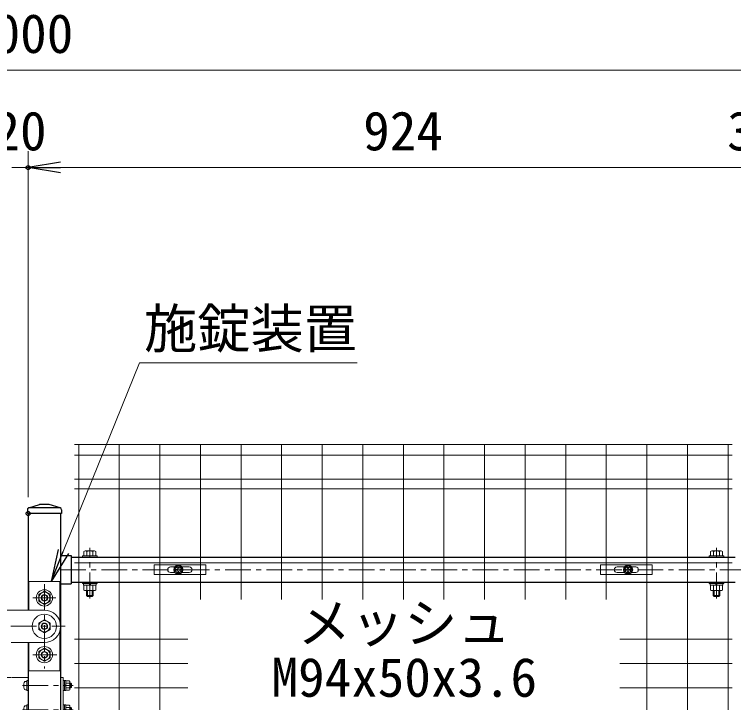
# Model space of a CAD drawing. Units: millimetres, scale not verified. Extents: x -4200 to 4200, y -2970 to 2970.
# Drawn here: x 1171 to 2057, y 329 to 1177 of the extents above; entities that cross this region are included whole.
import ezdxf
from ezdxf.enums import TextEntityAlignment as Align

# ---------------------------------------------------------------- set-up
doc = ezdxf.new("R2010")
doc.units = ezdxf.units.MM
doc.header["$LTSCALE"] = 10
doc.header["$PDMODE"] = 32
doc.header["$PDSIZE"] = 5
doc.linetypes.add('DASHED', pattern=[7.5, 6, -1.5])
doc.linetypes.add('USER1', pattern=[50.8, 31.75, -6.35, 6.35, -6.35])
for name, color, linetype, lineweight in [('0-0_D-STR-TXT', 7, 'Continuous', 13), ('0-2_D-STR-DIM', 7, 'Continuous', 13), ('0-4_Defpoints', 6, 'Continuous', 25), ('0-6_D-STR1', 1, 'Continuous', 25), ('0-7_D-BMK', 2, 'USER1', 13), ('0-8_D-STR3', 3, 'Continuous', 13), ('0-B_D-STR2', 7, 'Continuous', 13)]:
    doc.layers.add(name, color=color, linetype=linetype, lineweight=lineweight)
doc.layers.add('0-3_0', color=7, linetype='Continuous')
doc.styles.add('ＭＳ ゴシック', font='')
doc.styles.get('ＭＳ ゴシック').set_extended_font_data('MS Gothic')

# ---------------------------------------------------------------- blocks, each defined once
blk = doc.blocks.new('_Open')
at = {"layer": '0-3_0'}
blk.add_line((-10, 1.667), (0, 0), dxfattribs=at)
blk.add_lwpolyline([(-10, -1.667), (0, 0), (-10, 0)], dxfattribs=at)
blk = doc.blocks.new('U40')
at = {"layer": '0-4_Defpoints'}
for centre in [(11390, 4457.5), (16930, 4457.5)]:
    blk.add_circle(centre, 40, dxfattribs=at)
at = {"layer": '0-6_D-STR1'}
for p, q in [((9546.9, 5218.9), (9680, 5260)), ((9800, 5260), (9680, 5260)), ((9933.1, 5218.9), (9800, 5260)), ((9530, 5196), (9530, 5150)), ((9950, 5150), (9530, 5150)), ((9540, 5150), (9540, 3960)), ((9929.6, 5220), (9554, 5220)), ((9940, 5150), (9940, 300)), ((9950, 5196), (9950, 5150)), ((9940, 4632.5), (10070, 4632.5)), ((10070, 4632.5), (10070, 4282.5)), ((10070, 4612.5), (18250, 4612.5)), ((9940, 4282.5), (10070, 4282.5)), ((10070, 4302.5), (18250, 4302.5)), ((9540, 3560), (9540, 300))]:
    blk.add_line(p, q, dxfattribs=at)
for centre, start, end in [((9554, 5196), 90, 180), ((9926, 5196), 0, 72.84994)]:
    blk.add_arc(centre, 24, start, end, dxfattribs=at)
at = {"layer": '0-7_D-BMK'}
for p, q in [((10300, 4104), (10300, 4724.9)), ((18020, 4104), (18020, 4724.9)), ((18380, 4457.5), (9940, 4457.5)), ((9740, 4280), (9740, 3240)), ((9598.8, 4110), (9881.2, 4110)), ((8817.1, 3760), (9998, 3760)), ((9598.8, 3410), (9881.2, 3410)), ((9610.3, 3410), (9892.8, 3410))]:
    blk.add_line(p, q, dxfattribs=at)
at = {"layer": '0-8_D-STR3'}
for p, q in [((10210, 4628.5), (10210, 4612.5)), ((10210, 4628.5), (10390, 4628.5)), ((10210, 4612.5), (10390, 4612.5)), ((10225, 4628.5), (10225, 4683)), ((10375, 4628.5), (10225, 4628.5)), ((10356.3, 4688.5), (10243.8, 4688.5)), ((10262.5, 4628.5), (10262.5, 4683)), ((10337.5, 4628.5), (10337.5, 4683)), ((10375, 4628.5), (10375, 4683)), ((10390, 4628.5), (10390, 4612.5)), ((17930, 4628.5), (17930, 4612.5)), ((18110, 4628.5), (17930, 4628.5)), ((18110, 4612.5), (17930, 4612.5)), ((17945, 4628.5), (17945, 4683)), ((17945, 4628.5), (18095, 4628.5)), ((17963.7, 4688.5), (18076.3, 4688.5)), ((17982.5, 4628.5), (17982.5, 4683)), ((18057.5, 4628.5), (18057.5, 4683)), ((18095, 4628.5), (18095, 4683)), ((18110, 4628.5), (18110, 4612.5)), ((9930, 4310), (9550, 4310)), ((9550, 4310), (9550, 3960)), ((9930, 3822.4), (9930, 4310)), ((10210, 4302.5), (10210, 4286.5)), ((10210, 4302.5), (10390, 4302.5)), ((10210, 4286.5), (10390, 4286.5)), ((10225, 4266.5), (10225, 4207)), ((10262.5, 4266.5), (10262.5, 4207)), ((10303.8, 4266.5), (10292.2, 4286.5)), ((10310.7, 4266.5), (10299.2, 4286.5)), ((10337.5, 4266.5), (10337.5, 4207)), ((10375, 4266.5), (10375, 4207)), ((10390, 4302.5), (10390, 4286.5)), ((17930, 4302.5), (17930, 4286.5)), ((18110, 4302.5), (17930, 4302.5)), ((18110, 4286.5), (17930, 4286.5)), ((17945, 4266.5), (17945, 4207)), ((17982.5, 4266.5), (17982.5, 4207)), ((18009.3, 4266.5), (18020.9, 4286.5)), ((18016.2, 4266.5), (18027.8, 4286.5)), ((18057.5, 4266.5), (18057.5, 4207)), ((18095, 4266.5), (18095, 4207)), ((18110, 4302.5), (18110, 4286.5)), ((9740, 4190.8), (9670, 4150.4)), ((9740, 4190.8), (9810, 4150.4)), ((10243.8, 4201.5), (10356.3, 4201.5)), ((10260, 4138.5), (10260, 4201.5)), ((10270, 4128.5), (10270, 4201.5)), ((10330, 4128.5), (10330, 4201.5)), ((10340, 4138.5), (10340, 4201.5)), ((18076.3, 4201.5), (17963.7, 4201.5)), ((17980, 4138.5), (17980, 4201.5)), ((17990, 4128.5), (17990, 4201.5)), ((18050, 4128.5), (18050, 4201.5)), ((18060, 4138.5), (18060, 4201.5)), ((9670, 4069.6), (9670, 4150.4)), ((9810, 4069.6), (9810, 4150.4)), ((10260, 4138.5), (10270, 4128.5)), ((10260, 4138.5), (10340, 4138.5)), ((10330, 4128.5), (10270, 4128.5)), ((10330, 4128.5), (10340, 4138.5)), ((17990, 4128.5), (17980, 4138.5)), ((18060, 4138.5), (17980, 4138.5)), ((17990, 4128.5), (18050, 4128.5)), ((18060, 4138.5), (18050, 4128.5)), ((9740, 4029.2), (9670, 4069.6)), ((9740, 4029.2), (9810, 4069.6)), ((9110, 3960), (9740, 3960)), ((9740, 3840.8), (9670, 3800.4)), ((9740, 3840.8), (9810, 3800.4)), ((9670, 3719.6), (9670, 3800.4)), ((9810, 3719.6), (9810, 3800.4)), ((9740, 3679.2), (9670, 3719.6)), ((9740, 3679.2), (9810, 3719.6)), ((9930, 3697.6), (9930, 3210)), ((9330, 3560), (9740, 3560)), ((9550, 3210), (9550, 3560)), ((9740, 3490.8), (9670, 3450.4)), ((9740, 3490.8), (9670, 3450.4)), ((9740, 3490.8), (9810, 3450.4)), ((9740, 3490.8), (9810, 3450.4)), ((9670, 3369.6), (9670, 3450.4)), ((9670, 3450.4), (9670, 3369.6)), ((9740, 3329.2), (9670, 3369.6)), ((9740, 3329.2), (9670, 3369.6)), ((9740, 3329.2), (9810, 3369.6)), ((9740, 3329.2), (9810, 3369.6)), ((9810, 3369.6), (9810, 3450.4)), ((9810, 3450.4), (9810, 3369.6)), ((9930, 3210), (9550, 3210))]:
    blk.add_line(p, q, dxfattribs=at)
for points in [[(10377, 4266.5), (10223, 4266.5), (10223, 4286.5)], [(10377, 4266.5), (10377, 4286.5), (10223, 4286.5)], [(17943, 4266.5), (18097, 4266.5), (18097, 4286.5)], [(17943, 4266.5), (17943, 4286.5), (18097, 4286.5)]]:
    blk.add_lwpolyline(points, dxfattribs=at)
for centre, radius in [((9740, 4110), 100), ((9740, 4110), 70), ((9740, 4110), 40), ((9740, 4110), 35), ((9740, 3760), 150), ((9740, 3760), 70), ((9740, 3760), 40), ((9740, 3760), 35), ((9740, 3410), 100), ((9740, 3410), 100), ((9740, 3410), 70), ((9740, 3410), 70), ((9740, 3410), 40), ((9740, 3410), 40), ((9740, 3410), 35), ((9740, 3410), 35)]:
    blk.add_circle(centre, radius, dxfattribs=at)
for centre, radius, start, end in [((10243.8, 4654), 34.5, 57.13278, 122.86722), ((10300, 4558.6), 129.9, 73.22135, 106.77865), ((10356.3, 4654), 34.5, 57.13278, 122.86722), ((17963.7, 4654), 34.5, 57.13278, 122.86722), ((18020, 4558.6), 129.9, 73.22135, 106.77865), ((18076.3, 4654), 34.5, 57.13278, 122.86722), ((10243.8, 4236), 34.5, 237.13278, 302.86722), ((10300, 4331.4), 129.9, 253.22135, 286.77865), ((10356.3, 4236), 34.5, 237.13278, 302.86722), ((17963.7, 4236), 34.5, 237.13278, 302.86722), ((18020, 4331.4), 129.9, 253.22135, 286.77865), ((18076.3, 4236), 34.5, 237.13278, 302.86722), ((9740, 3760), 200, 270, 89.99983)]:
    blk.add_arc(centre, radius, start, end, dxfattribs=at)
blk = doc.blocks.new('A$Cc5bff5c2')
at = {"layer": '0-8_D-STR3'}
for p, q in [((-297.7, 60), (337.3, 60)), ((-297.7, -60), (-297.7, 60)), ((-95.2, 35), (-45.6, 35)), ((-18.5, 4.2), (-31.5, 3.9)), ((-31.5, 3.9), (-31.5, -4)), ((-4, 31.5), (-4.2, 18.5)), ((-4, 31.5), (4, 31.5)), ((4, 31.5), (4.2, 18.5)), ((18.5, 4.2), (31.5, 3.9)), ((31.5, 3.9), (31.5, -4)), ((45.6, 35), (134.8, 35)), ((-95.2, -35), (-45.6, -35)), ((-18.5, -4.2), (-31.5, -4)), ((-4, -31.5), (-4.2, -18.5)), ((18.5, -4.2), (31.5, -4)), ((45.6, -35), (134.8, -35))]:
    blk.add_line(p, q, dxfattribs=at)
for points in [[(-297.7, -60), (337.3, -60), (337.3, 60)], [(-4, -31.5), (4, -31.5), (4.2, -18.5)]]:
    blk.add_lwpolyline(points, dxfattribs=at)
for radius in [57.5, 52.5]:
    blk.add_circle((0, 0), radius, dxfattribs=at)
for centre, radius, start, end in [((-95.2, 0), 35, 90, 270), ((-19.1, 19), 14.9, 270, 0), ((19.1, 19), 14.9, 180, 270), ((134.8, 0), 35, 270, 90), ((-19.1, -19), 14.9, 0, 90), ((19.1, -19), 14.9, 90, 180)]:
    blk.add_arc(centre, radius, start, end, dxfattribs=at)
blk = doc.blocks.new('A$C5ba32ecb')
at = {"layer": '0-8_D-STR3'}
for p, q in [((-337.5, 60), (297.5, 60)), ((-337.5, -60), (-337.5, 60)), ((-135, 35), (-45.6, 35)), ((-18.5, 4.2), (-31.5, 3.9)), ((-31.5, 3.9), (-31.5, -4)), ((-4, 31.5), (-4.2, 18.5)), ((-4, 31.5), (4, 31.5)), ((4, 31.5), (4.2, 18.5)), ((18.5, 4.2), (31.5, 3.9)), ((31.5, 3.9), (31.5, -4)), ((45.6, 35), (95, 35)), ((-135, -35), (-45.6, -35)), ((-18.5, -4.2), (-31.5, -4)), ((-4, -31.5), (-4.2, -18.5)), ((18.5, -4.2), (31.5, -4)), ((45.6, -35), (95, -35))]:
    blk.add_line(p, q, dxfattribs=at)
for points in [[(-337.5, -60), (297.5, -60), (297.5, 60)], [(-4, -31.5), (4, -31.5), (4.2, -18.5)]]:
    blk.add_lwpolyline(points, dxfattribs=at)
for radius in [57.5, 52.5]:
    blk.add_circle((0, 0), radius, dxfattribs=at)
for centre, radius, start, end in [((-135, 0), 35, 90, 270), ((-19.1, 19), 14.9, 270, 0), ((19.1, 19), 14.9, 180, 270), ((95, 0), 35, 270, 90), ((-19.1, -19), 14.9, 0, 90), ((19.1, -19), 14.9, 90, 180)]:
    blk.add_arc(centre, radius, start, end, dxfattribs=at)
blk = doc.blocks.new('A$C85983226')
at = {"layer": '0-7_D-BMK'}
for p, q in [((-70, 0), (554, 0)), ((-70, -300), (554, -300))]:
    blk.add_line(p, q, dxfattribs=at)
at = {"layer": '0-8_D-STR3', "linetype": 'DASHED'}
for p, q in [((-268, 100), (-200, 100)), ((-368, -300), (-368, 0)), ((-200, -400), (-268, -400))]:
    blk.add_line(p, q, dxfattribs=at)
at = {"layer": '0-8_D-STR3'}
for p, q in [((-200, 100), (0, 100)), ((0, 100), (0, -400)), ((400, 100), (400, -400)), ((432, 100), (400, 100)), ((432, 100), (432, -400)), ((-31.3, 51.8), (-16, 51.8)), ((-16, 62.5), (-16, -62.5)), ((-16, 62.5), (0, 62.5)), ((-16, 51.8), (-16, -51.8)), ((0, 62.5), (0, -62.5)), ((432, 62.5), (432, -62.5)), ((432, 62.5), (448, 62.5)), ((448, 62.5), (448, -62.5)), ((448, 8), (463.8, -1.1)), ((448, 1.1), (463.8, -8)), ((463.8, 57.5), (463.8, -57.5)), ((505.6, 57.5), (463.8, 57.5)), ((505.6, 29.1), (463.8, 29.1)), ((513.8, 43.3), (513.8, -43.3)), ((527, 30), (513.8, 30)), ((534, 23), (513.8, 23)), ((527, -30), (527, 30)), ((534, 23), (527, 30)), ((534, -23), (534, 23)), ((-31.6, -51.8), (-16, -51.8)), ((-16, -62.5), (0, -62.5)), ((432, -62.5), (448, -62.5)), ((505.6, -29.1), (463.8, -29.1)), ((505.6, -57.5), (463.8, -57.5)), ((534, -23), (513.8, -23)), ((527, -30), (513.8, -30)), ((534, -23), (527, -30)), ((-31.3, -248.2), (-16, -248.2)), ((-16, -237.5), (-16, -362.5)), ((-16, -237.5), (0, -237.5)), ((-16, -248.2), (-16, -351.8)), ((0, -237.5), (0, -362.5)), ((432, -237.5), (432, -362.5)), ((432, -237.5), (448, -237.5)), ((448, -237.5), (448, -362.5)), ((463.8, -242.5), (463.8, -357.5)), ((505.6, -242.5), (463.8, -242.5)), ((513.8, -256.7), (513.8, -343.3)), ((-31.6, -351.8), (-16, -351.8)), ((448, -292), (463.8, -301.1)), ((448, -298.9), (463.8, -308)), ((505.6, -270.9), (463.8, -270.9)), ((505.6, -329.1), (463.8, -329.1)), ((527, -270), (513.8, -270)), ((534, -277), (513.8, -277)), ((534, -323), (513.8, -323)), ((527, -330), (513.8, -330)), ((527, -330), (527, -270)), ((534, -277), (527, -270)), ((534, -323), (527, -330)), ((534, -323), (534, -277)), ((-200, -400), (0, -400)), ((-16, -362.5), (0, -362.5)), ((432, -400), (400, -400)), ((432, -362.5), (448, -362.5)), ((505.6, -357.5), (463.8, -357.5))]:
    blk.add_line(p, q, dxfattribs=at)
for points in [[(448, -61), (463.8, -61), (463.8, 61), (448, 61)], [(448, -361), (463.8, -361), (463.8, -239), (448, -239)]]:
    blk.add_lwpolyline(points, close=True, dxfattribs=at)
at = {"layer": '0-8_D-STR3', "linetype": 'DASHED'}
for centre, start, end in [((-268, 0), 90, 180), ((-268, -300), 180, 270)]:
    blk.add_arc(centre, 100, start, end, dxfattribs=at)
at = {"layer": '0-8_D-STR3'}
for centre, radius, start, end in [((85, -0.7), 140, 163.92714, 195.41383), ((-31.3, 32.8), 19, 90, 163.92714), ((497.4, 43.3), 16.4, 300, 60), ((458, 0), 55.8, 328.543, 31.457), ((-31.6, -32.8), 19, 195.41383, 270), ((497.4, -43.3), 16.4, 300, 60), ((85, -300.7), 140, 163.92714, 195.41383), ((-31.3, -267.2), 19, 90, 163.92714), ((497.4, -256.7), 16.4, 300, 60), ((-31.6, -332.8), 19, 195.41383, 270), ((458, -300), 55.8, 328.543, 31.457), ((497.4, -343.3), 16.4, 300, 60)]:
    blk.add_arc(centre, radius, start, end, dxfattribs=at)

msp = doc.modelspace()

# ---------------------------------------------------------------- linework, layer by layer
at = {"layer": '0-0_D-STR-TXT'}
msp.add_lwpolyline([(1593.39, 747.83), (1325.6, 747.83), (1231.59, 515.18)], dxfattribs=at)
at = {"layer": '0-2_D-STR-DIM'}
for p, q in [((218.25, 1108.33), (2138.25, 1108.33)), ((1188.26, 582.09), (1188.26, 1008.33)), ((1188.26, 582.09), (1188.26, 1008.33)), ((1188.26, 988.33), (1168.26, 988.33)), ((2072.26, 988.33), (1228.26, 988.33)), ((1228.26, 988.33), (1268.26, 988.33)), ((2072.26, 988.33), (2032.26, 988.33))]:
    msp.add_line(p, q, dxfattribs=at)
at = {"layer": '0-4_Defpoints'}
for p in [(1188.26, 988.33), (1188.26, 562.09)]:
    msp.add_point(p, dxfattribs=at)
at = {"layer": '0-B_D-STR2'}
for p, q in [((2055.5, 647.09), (1245.5, 647.09)), ((1250.5, 647.09), (1250.5, 77.09)), ((1300.5, 647.09), (1300.5, 77.09)), ((1350.5, 647.09), (1350.5, 77.09)), ((1400.5, 647.09), (1400.5, 456.08)), ((1450.5, 647.09), (1450.5, 456.08)), ((1500.5, 647.09), (1500.5, 456.08)), ((1550.5, 647.09), (1550.5, 456.08)), ((1600.5, 647.09), (1600.5, 456.08)), ((1650.5, 647.09), (1650.5, 456.08)), ((1700.5, 647.09), (1700.5, 456.08)), ((1750.5, 647.09), (1750.5, 456.08)), ((1800.5, 647.09), (1800.5, 456.08)), ((1850.5, 647.09), (1850.5, 456.08)), ((1900.5, 647.09), (1900.5, 456.08)), ((1950.5, 647.09), (1950.5, 77.09)), ((2000.5, 647.09), (2000.5, 77.09)), ((2050.5, 647.09), (2050.5, 77.09)), ((2055.5, 633.99), (1245.5, 633.99)), ((2055.5, 604.19), (1245.5, 604.19)), ((2055.5, 592.34), (1245.5, 592.34)), ((2055.5, 501.09), (1245.5, 501.09)), ((1385.1, 407.09), (1245.5, 407.09)), ((2055.5, 407.09), (1917.2, 407.09)), ((1385.1, 377.09), (1245.5, 377.09)), ((2055.5, 377.09), (1917.2, 377.09)), ((1385.1, 347.09), (1245.5, 347.09)), ((2055.5, 347.09), (1917.2, 347.09))]:
    msp.add_line(p, q, dxfattribs=at)

# ---------------------------------------------------------------- block references
at = {"layer": '0-0_D-STR-TXT', "xscale": 4, "yscale": 4, "rotation": 247.99818}
msp.add_blockref('_Open', (1216.61, 478.09), dxfattribs=at)
at = {"layer": '0-2_D-STR-DIM', "xscale": 4, "yscale": 4, "rotation": 180}
msp.add_blockref('_Open', (1188.26, 988.33), dxfattribs=at)
msp.add_blockref('_Open', (1188.26, 988.33), dxfattribs=at)
at = {"layer": '0-2_D-STR-DIM', "xscale": 0.1, "yscale": 0.1}
for name, p in [('U40', (234.25, 47.09)), ('A$Cc5bff5c2', (1373.28, 492.84)), ('A$C5ba32ecb', (1927.26, 492.84)), ('A$C85983226', (1188.26, 350.09))]:
    msp.add_blockref(name, p, dxfattribs=at)

# ---------------------------------------------------------------- texts
at = {"layer": '0-0_D-STR-TXT', "style": 'ＭＳ ゴシック'}
for s, p in [('施錠装置', (1330.99, 751.55)), ('メッシュ', (1520.31, 388.64))]:
    msp.add_text(s, height=48.09, dxfattribs=at).set_placement(p, align=Align.BOTTOM_LEFT)
at = {"layer": '0-2_D-STR-DIM', "style": 'ＭＳ ゴシック'}
for s, p in [('2000', (1113, 1115.08)), ('20', (1145.51, 995.08)), ('924', (1601.01, 995.08)), ('35.75', (2049.41, 995.08))]:
    msp.add_text(s, height=48.09, dxfattribs=at).set_placement(p, align=Align.BOTTOM_LEFT)
at = {"layer": '0-B_D-STR2', "style": 'ＭＳ ゴシック'}
msp.add_text('M94x50x3.6', height=48.09, dxfattribs=at).set_placement((1488.07, 321.82), align=Align.BOTTOM_LEFT)

doc.saveas('drawing.dxf')
